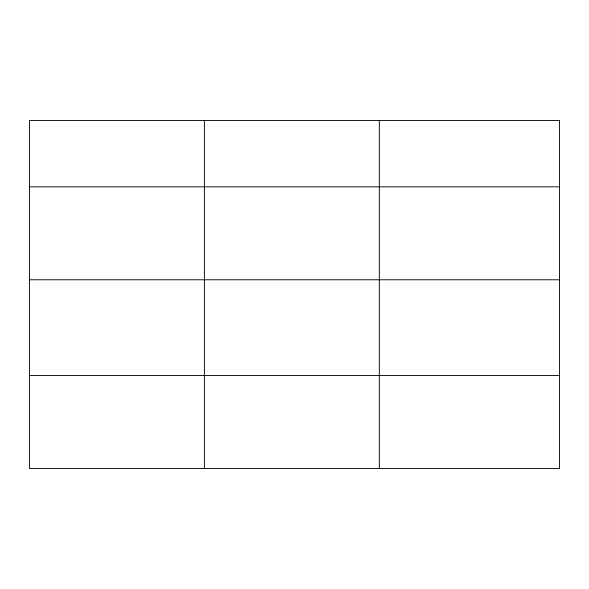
<?xml version="1.0" encoding="UTF-8"?>
<svg xmlns="http://www.w3.org/2000/svg" width="589" height="589" viewBox="0 0 589 589"><rect width="100%" height="100%" fill="white"/><g stroke="black" fill="none" stroke-linecap="round" stroke-linejoin="round"><path stroke-width="0.88" d="M559.55 279.775L559.55 120.539L29.45 120.539L29.45 468.461L559.55 468.461L559.55 279.775L29.45 279.775M29.45 186.838L559.55 186.838M29.45 375.524L559.55 375.524M379.316 120.539L379.316 468.461M204.383 120.539L204.383 468.461"/></g></svg>
